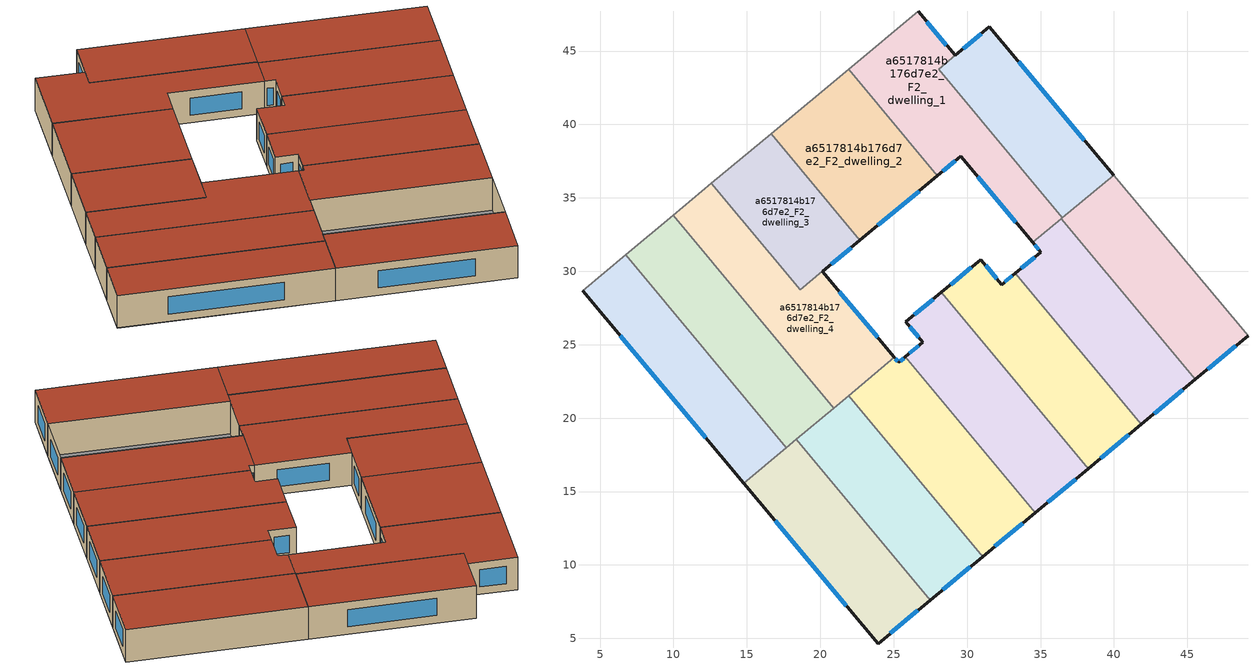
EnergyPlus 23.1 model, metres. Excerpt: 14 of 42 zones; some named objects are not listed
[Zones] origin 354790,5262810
a6517814b176d7e2_F2_dwelling_0
 floor to a6517814b176d7e2_F1_dwelling_0 (EU_floor_Construction): 31.52,46.65 39.97,36.56 36.5,33.66 28.08,43.78 29.19,44.71 z6
 wall outside (EU_wall_Construction): 39.97,36.56 31.52,46.65 29.19,44.71 z6:9
 wall to a6517814b176d7e2_F2_dwelling_7 (EU_wall_Construction): 36.5,33.66 39.97,36.56 z6:9
 wall to a6517814b176d7e2_F2_dwelling_1 (EU_wall_Construction): 29.19,44.71 28.08,43.78 36.5,33.66 z6:9
 window (EU_Window_Construction): 30.97,46.2 29.74,45.17 / 37.99,38.93 33.5,44.28 z6.7:8.3
 roof outside (EU_roof_Construction): 39.97,36.56 31.52,46.65 29.19,44.71 28.08,43.78 36.5,33.66 z9
a6517814b176d7e2_F2_dwelling_1
 floor to a6517814b176d7e2_F1_dwelling_1 (EU_floor_Construction): 29.19,44.71 28.07,43.78 36.5,33.66 34.46,31.97 29.57,37.83 27.97,36.5 21.93,43.76 26.67,47.71 z6
 wall outside (EU_wall_Construction): 29.19,44.71 26.67,47.71 / 27.97,36.5 29.57,37.83 34.47,31.97 z6:9
 wall adiabatic (EU_wall_Construction): 26.67,47.71 21.93,43.76 z6:9
 wall to a6517814b176d7e2_F2_dwelling_2 (EU_wall_Construction): 21.93,43.76 27.97,36.5 z6:9
 wall to a6517814b176d7e2_F2_dwelling_8 (EU_wall_Construction): 34.47,31.97 36.42,33.6 z6:9
 wall to a6517814b176d7e2_F2_dwelling_7 (EU_wall_Construction): 36.42,33.6 36.5,33.66 z6:9
 window (EU_Window_Construction): 28.59,45.41 27.26,47 / 30.72,36.45 33.31,33.34 / 28.35,36.81 29.19,37.51 z6.7:8.3
 roof outside (EU_roof_Construction): 36.5,33.66 28.07,43.78 29.19,44.71 26.67,47.71 21.93,43.76 27.97,36.5 29.57,37.83 34.46,31.97 z9
a6517814b176d7e2_F2_dwelling_10
 floor to a6517814b176d7e2_F1_dwelling_10 (EU_floor_Construction): 28.25,28.57 38.25,16.56 34.64,13.55 25.79,24.18 26.99,25.18 25.83,26.57 z6
 wall outside (EU_wall_Construction): 28.25,28.57 25.84,26.57 26.99,25.18 25.79,24.18 / 34.64,13.55 38.25,16.56 z6:9
 wall to a6517814b176d7e2_F2_dwelling_11 (EU_wall_Construction): 25.79,24.18 34.64,13.55 z6:9
 wall to a6517814b176d7e2_F2_dwelling_9 (EU_wall_Construction): 38.25,16.56 29.12,27.52 28.25,28.57 z6:9
 window (EU_Window_Construction): 27.68,28.1 26.4,27.04 / 35.49,14.26 37.4,15.85 / 26.71,24.95 26.07,24.42 / 26.11,26.24 26.72,25.51 z6.7:8.3
 roof outside (EU_roof_Construction): 38.25,16.56 28.25,28.57 25.83,26.57 26.99,25.18 25.79,24.18 34.64,13.55 z9
a6517814b176d7e2_F2_dwelling_11
 floor to a6517814b176d7e2_F1_dwelling_11 (EU_floor_Construction): 25.79,24.18 34.64,13.55 31.06,10.57 21.93,21.53 25.05,24.13 25.33,23.8 z6
 wall outside (EU_wall_Construction): 25.79,24.18 25.33,23.8 25.05,24.13 / 31.06,10.57 34.64,13.55 z6:9
 wall to a6517814b176d7e2_F2_dwelling_4 (EU_wall_Construction): 25.05,24.13 21.93,21.53 z6:9
 wall to a6517814b176d7e2_F2_dwelling_12 (EU_wall_Construction): 21.93,21.53 31.06,10.57 z6:9
 window (EU_Window_Construction): 25.26,23.88 25.12,24.05 / 25.68,24.09 25.44,23.89 / 31.9,11.27 33.8,12.85 z6.7:8.3
 roof outside (EU_roof_Construction): 34.64,13.55 25.79,24.18 25.33,23.8 25.05,24.13 21.93,21.53 31.06,10.57 z9
a6517814b176d7e2_F2_dwelling_12
 floor to a6517814b176d7e2_F1_dwelling_12 (EU_floor_Construction): 21.93,21.53 31.06,10.57 27.49,7.6 18.36,18.56 z6
 wall outside (EU_wall_Construction): 27.49,7.6 31.06,10.57 z6:9
 wall to a6517814b176d7e2_F2_dwelling_13 (EU_wall_Construction): 18.36,18.56 27.49,7.6 z6:9
 wall to a6517814b176d7e2_F2_dwelling_5 (EU_wall_Construction): 20.91,20.68 18.36,18.56 z6:9
 wall to a6517814b176d7e2_F2_dwelling_4 (EU_wall_Construction): 21.93,21.53 20.91,20.68 z6:9
 window (EU_Window_Construction): 28.33,8.3 30.22,9.87 z6.7:8.3
a6517814b176d7e2_F2_dwelling_13
 floor to a6517814b176d7e2_F1_dwelling_13 (EU_floor_Construction): 17.68,17.99 27.49,7.6 23.93,4.64 14.78,15.58 z6; 18.36,18.56 27.49,7.6 17.68,17.99 z6
 wall outside (EU_wall_Construction): 14.78,15.58 23.93,4.64 27.49,7.6 z6:9
 wall to a6517814b176d7e2_F2_dwelling_6 (EU_wall_Construction): 17.68,17.99 14.78,15.58 z6:9
 wall to a6517814b176d7e2_F2_dwelling_5 (EU_wall_Construction): 18.36,18.56 17.68,17.99 z6:9
 window (EU_Window_Construction): 24.77,5.33 26.65,6.9 / 16.93,13.01 21.78,7.21 z6.7:8.3
 roof outside (EU_roof_Construction): 27.49,7.6 18.36,18.56 14.78,15.58 23.93,4.64 z9
a6517814b176d7e2_F2_dwelling_2
 floor to a6517814b176d7e2_F1_dwelling_2 (EU_floor_Construction): 21.93,43.76 27.97,36.5 22.69,32.1 16.64,39.36 z6
 wall outside (EU_wall_Construction): 22.69,32.1 27.97,36.5 z6:9
 wall adiabatic (EU_wall_Construction): 21.93,43.76 16.64,39.36 z6:9
 wall to a6517814b176d7e2_F2_dwelling_3 (EU_wall_Construction): 16.64,39.36 22.69,32.1 z6:9
 window (EU_Window_Construction): 23.93,33.13 26.73,35.47 z6.7:8.3
 roof outside (EU_roof_Construction): 27.97,36.5 21.93,43.76 16.64,39.36 22.69,32.1 z9
a6517814b176d7e2_F2_dwelling_3
 floor to a6517814b176d7e2_F1_dwelling_3 (EU_floor_Construction): 16.64,39.36 22.69,32.1 18.63,28.73 12.59,35.99 z6
 wall outside (EU_wall_Construction): 20.15,29.99 22.69,32.1 z6:9
 wall adiabatic (EU_wall_Construction): 16.64,39.36 12.59,35.99 z6:9
 wall to a6517814b176d7e2_F2_dwelling_4 (EU_wall_Construction): 12.59,35.99 18.63,28.73 20.15,29.99 z6:9
 window (EU_Window_Construction): 20.75,30.49 22.09,31.61 z6.7:8.3
 roof outside (EU_roof_Construction): 22.69,32.1 16.64,39.36 12.59,35.99 18.63,28.73 z9
a6517814b176d7e2_F2_dwelling_4
 floor to a6517814b176d7e2_F1_dwelling_4 (EU_floor_Construction): 20.15,29.99 25.05,24.13 20.91,20.68 9.97,33.81 12.59,35.99 18.63,28.73 z6
 wall outside (EU_wall_Construction): 25.05,24.13 20.15,29.99 z6:9
 wall adiabatic (EU_wall_Construction): 12.59,35.99 9.97,33.81 z6:9
 wall to a6517814b176d7e2_F2_dwelling_5 (EU_wall_Construction): 9.97,33.81 20.91,20.68 z6:9
 window (EU_Window_Construction): 23.9,25.51 21.3,28.61 z6.7:8.3
 roof outside (EU_roof_Construction): 25.05,24.13 20.15,29.99 18.63,28.73 12.59,35.99 9.97,33.81 20.91,20.68 z9
a6517814b176d7e2_F2_dwelling_5
 floor to a6517814b176d7e2_F1_dwelling_5 (EU_floor_Construction): 9.97,33.81 20.91,20.68 17.68,17.99 6.74,31.13 z6
 wall adiabatic (EU_wall_Construction): 9.97,33.81 6.74,31.13 z6:9
 wall to a6517814b176d7e2_F2_dwelling_6 (EU_wall_Construction): 6.74,31.13 17.68,17.99 z6:9
 roof outside (EU_roof_Construction): 20.91,20.68 9.97,33.81 6.74,31.13 17.68,17.99 z9
a6517814b176d7e2_F2_dwelling_6
 floor to a6517814b176d7e2_F1_dwelling_6 (EU_floor_Construction): 6.74,31.13 17.68,17.99 14.78,15.58 3.8,28.68 z6
 wall outside (EU_wall_Construction): 3.8,28.68 14.78,15.58 z6:9
 wall adiabatic (EU_wall_Construction): 6.74,31.13 3.8,28.68 z6:9
 window (EU_Window_Construction): 6.38,25.6 12.2,18.65 z6.7:8.3
 roof outside (EU_roof_Construction): 17.68,17.99 6.74,31.13 3.8,28.68 14.78,15.58 z9
a6517814b176d7e2_F2_dwelling_7
 floor to a6517814b176d7e2_F1_dwelling_7 (EU_floor_Construction): 49.13,25.62 45.55,22.63 36.42,33.6 36.5,33.66 z6; 39.97,36.56 49.13,25.62 36.5,33.66 z6
 wall outside (EU_wall_Construction): 45.55,22.63 49.13,25.62 z6:9
 wall adiabatic (EU_wall_Construction): 49.13,25.62 39.97,36.56 z6:9
 wall to a6517814b176d7e2_F2_dwelling_8 (EU_wall_Construction): 36.42,33.6 45.55,22.63 z6:9
 window (EU_Window_Construction): 46.39,23.34 48.29,24.92 z6.7:8.3
 roof outside (EU_roof_Construction): 49.13,25.62 39.97,36.56 36.42,33.6 45.55,22.63 z9
a6517814b176d7e2_F2_dwelling_8
 floor to a6517814b176d7e2_F1_dwelling_8 (EU_floor_Construction): 36.42,33.6 45.55,22.63 41.87,19.58 33.29,29.88 35.02,31.31 34.46,31.97 z6
 wall outside (EU_wall_Construction): 34.47,31.97 35.02,31.31 33.29,29.88 / 41.87,19.58 45.55,22.63 z6:9
 wall to a6517814b176d7e2_F2_dwelling_9 (EU_wall_Construction): 33.29,29.88 41.87,19.58 z6:9
 window (EU_Window_Construction): 34.59,31.81 34.89,31.46 / 42.74,20.29 44.69,21.92 / 34.61,30.97 33.7,30.22 z6.7:8.3
 roof outside (EU_roof_Construction): 45.55,22.63 36.42,33.6 34.46,31.97 35.02,31.31 33.29,29.88 41.87,19.58 z9
a6517814b176d7e2_F2_dwelling_9
 floor to a6517814b176d7e2_F1_dwelling_9 (EU_floor_Construction): 33.29,29.88 41.87,19.58 38.25,16.56 28.25,28.57 30.92,30.8 32.35,29.09 z6
 wall outside (EU_wall_Construction): 38.25,16.56 41.87,19.58 / 33.29,29.88 32.35,29.09 30.92,30.8 28.25,28.58 z6:9
 window (EU_Window_Construction): 39.1,17.27 41.02,18.87 / 30.29,30.28 28.88,29.1 / 32.01,29.49 31.26,30.4 / 33.07,29.7 32.57,29.28 z6.7:8.3
 roof outside (EU_roof_Construction): 41.87,19.58 33.29,29.88 32.35,29.09 30.92,30.8 28.25,28.58 38.25,16.56 z9
[Building]
EU S2 Campaign: North Axis=0; Terrain=City; Solar Distribution=FullExterior
[Site:Location]
Budapest.Ferenc.Liszt.Intl.AP: Latitude=47.437; Longitude=19.256; Time Zone=1; Elevation=185
[SizingPeriod:WeatherFileDays]
AnnualSizingPeriod: Begin Month=1; Begin Day of Month=1; End Month=12; End Day of Month=31; Day of Week for Start Day=Monday; Use Weather File Daylight Saving Period=No; Use Weather File Rain and Snow Indicators=No
[MATERIAL]
EU_InternalMass_Material: Roughness=MediumRough; Thickness=0.1; Conductivity=1; Density=1800; Specific Heat=900; Thermal Absorptance=0.9; Solar Absorptance=0.7; Visible Absorptance=0.7
[MATERIAL:NOMASS] Roughness=MediumRough; Thermal Absorptance=0.9; Solar Absorptance=0.7; Visible Absorptance=0.7
Name | Thermal Resistance
EU_wall_NoMass | 0.832559
EU_roof_NoMass | 1.39638
EU_floor_NoMass | 0.872794
[WINDOWMATERIAL:SIMPLEGLAZINGSYSTEM]
EU_Window_SimpleGlazing: UFactor=2.79869; Solar Heat Gain Coefficient=0.75; Visible Transmittance=0.75
[CONSTRUCTION]
EU_wall_Construction: EU_wall_NoMass
EU_roof_Construction: EU_roof_NoMass
EU_floor_Construction: EU_floor_NoMass
EU_Window_Construction: EU_Window_SimpleGlazing
EU_InternalMass_Construction: EU_InternalMass_Material
[ZONE] Type=1; Multiplier=1; Ceiling Height=autocalculate; Floor Area=autocalculate; Part of Total Floor Area=Yes
Name | Volume
a6517814b176d7e2_F2_dwelling_0 | 177.937
a6517814b176d7e2_F2_dwelling_1 | 211.85
a6517814b176d7e2_F2_dwelling_10 | 211.679
a6517814b176d7e2_F2_dwelling_11; a6517814b176d7e2_F2_dwelling_12 | 198.773
a6517814b176d7e2_F2_dwelling_13 | 198.784
a6517814b176d7e2_F2_dwelling_2 | 194.912
a6517814b176d7e2_F2_dwelling_3 | 149.565
a6517814b176d7e2_F2_dwelling_4 | 219.765
a6517814b176d7e2_F2_dwelling_5 | 215.388
a6517814b176d7e2_F2_dwelling_6 | 194.933
a6517814b176d7e2_F2_dwelling_7 | 198.759
a6517814b176d7e2_F2_dwelling_8 | 198.803
a6517814b176d7e2_F2_dwelling_9 | 213.035
[INTERNALMASS] Construction=EU_InternalMass_Construction
Name | Zone or ZoneList | Surface Area
a6517814b176d7e2_F2_dwelling_0_EU_InternalMass | a6517814b176d7e2_F2_dwelling_0 | 59.3176
a6517814b176d7e2_F2_dwelling_1_EU_InternalMass | a6517814b176d7e2_F2_dwelling_1 | 70.6146
a6517814b176d7e2_F2_dwelling_2_EU_InternalMass | a6517814b176d7e2_F2_dwelling_2 | 64.9705
a6517814b176d7e2_F2_dwelling_3_EU_InternalMass | a6517814b176d7e2_F2_dwelling_3 | 49.8532
a6517814b176d7e2_F2_dwelling_4_EU_InternalMass | a6517814b176d7e2_F2_dwelling_4 | 73.2514
a6517814b176d7e2_F2_dwelling_5_EU_InternalMass | a6517814b176d7e2_F2_dwelling_5 | 71.8019
a6517814b176d7e2_F2_dwelling_6_EU_InternalMass | a6517814b176d7e2_F2_dwelling_6 | 64.9792
a6517814b176d7e2_F2_dwelling_7_EU_InternalMass | a6517814b176d7e2_F2_dwelling_7 | 66.2529
a6517814b176d7e2_F2_dwelling_8_EU_InternalMass | a6517814b176d7e2_F2_dwelling_8 | 66.2679
a6517814b176d7e2_F2_dwelling_9_EU_InternalMass | a6517814b176d7e2_F2_dwelling_9 | 71.0136
a6517814b176d7e2_F2_dwelling_10_EU_InternalMass | a6517814b176d7e2_F2_dwelling_10 | 70.555
a6517814b176d7e2_F2_dwelling_11_EU_InternalMass | a6517814b176d7e2_F2_dwelling_11 | 66.2578
a6517814b176d7e2_F2_dwelling_12_EU_InternalMass | a6517814b176d7e2_F2_dwelling_12 | 66.2594
a6517814b176d7e2_F2_dwelling_13_EU_InternalMass | a6517814b176d7e2_F2_dwelling_13 | 66.2633
[OTHEREQUIPMENT] Fuel Type=Electricity; Design Level Calculation Method=Watts/Area; Power per Zone Floor Area=1; Fraction Latent=0; Fraction Radiant=0; Fraction Lost=0; Carbon Dioxide Generation Rate=0; EndUse Subcategory=EU_Step8_InternalGains
Name | Zone or ZoneList or Space or SpaceList | Schedule
EU_Step8_InternalGain_a6517814b176d7e2_F2_dwelling_0_f000 | a6517814b176d7e2_F2_dwelling_0 | EU_Step8_GainSchedule_a6517814b176d7e2_F2_dwelling_0_f000
EU_Step8_InternalGain_a6517814b176d7e2_F2_dwelling_1_f000 | a6517814b176d7e2_F2_dwelling_1 | EU_Step8_GainSchedule_a6517814b176d7e2_F2_dwelling_1_f000
EU_Step8_InternalGain_a6517814b176d7e2_F2_dwelling_2_f000 | a6517814b176d7e2_F2_dwelling_2 | EU_Step8_GainSchedule_a6517814b176d7e2_F2_dwelling_2_f000
EU_Step8_InternalGain_a6517814b176d7e2_F2_dwelling_3_f000 | a6517814b176d7e2_F2_dwelling_3 | EU_Step8_GainSchedule_a6517814b176d7e2_F2_dwelling_3_f000
EU_Step8_InternalGain_a6517814b176d7e2_F2_dwelling_4_f000 | a6517814b176d7e2_F2_dwelling_4 | EU_Step8_GainSchedule_a6517814b176d7e2_F2_dwelling_4_f000
EU_Step8_InternalGain_a6517814b176d7e2_F2_dwelling_5_f000 | a6517814b176d7e2_F2_dwelling_5 | EU_Step8_GainSchedule_a6517814b176d7e2_F2_dwelling_5_f000
EU_Step8_InternalGain_a6517814b176d7e2_F2_dwelling_6_f000 | a6517814b176d7e2_F2_dwelling_6 | EU_Step8_GainSchedule_a6517814b176d7e2_F2_dwelling_6_f000
EU_Step8_InternalGain_a6517814b176d7e2_F2_dwelling_7_f000 | a6517814b176d7e2_F2_dwelling_7 | EU_Step8_GainSchedule_a6517814b176d7e2_F2_dwelling_7_f000
EU_Step8_InternalGain_a6517814b176d7e2_F2_dwelling_8_f000 | a6517814b176d7e2_F2_dwelling_8 | EU_Step8_GainSchedule_a6517814b176d7e2_F2_dwelling_8_f000
EU_Step8_InternalGain_a6517814b176d7e2_F2_dwelling_9_f000 | a6517814b176d7e2_F2_dwelling_9 | EU_Step8_GainSchedule_a6517814b176d7e2_F2_dwelling_9_f000
EU_Step8_InternalGain_a6517814b176d7e2_F2_dwelling_10_f000 | a6517814b176d7e2_F2_dwelling_10 | EU_Step8_GainSchedule_a6517814b176d7e2_F2_dwelling_10_f000
EU_Step8_InternalGain_a6517814b176d7e2_F2_dwelling_11_f000 | a6517814b176d7e2_F2_dwelling_11 | EU_Step8_GainSchedule_a6517814b176d7e2_F2_dwelling_11_f000
EU_Step8_InternalGain_a6517814b176d7e2_F2_dwelling_12_f000 | a6517814b176d7e2_F2_dwelling_12 | EU_Step8_GainSchedule_a6517814b176d7e2_F2_dwelling_12_f000
EU_Step8_InternalGain_a6517814b176d7e2_F2_dwelling_13_f000 | a6517814b176d7e2_F2_dwelling_13 | EU_Step8_GainSchedule_a6517814b176d7e2_F2_dwelling_13_f000
[ZONEVENTILATION:DESIGNFLOWRATE] Schedule=EU_AlwaysOn; Design Flow Rate Calculation Method=AirChanges/Hour; Air Changes per Hour=0.475469; Ventilation Type=Natural; Fan Pressure Rise=0; Fan Total Efficiency=1; Constant Term Coefficient=1; Temperature Term Coefficient=0; Velocity Term Coefficient=0; Velocity Squared Term Coefficient=0; Minimum Indoor Temperature=-100; Maximum Indoor Temperature=100; Delta Temperature=-100; Minimum Outdoor Temperature=-100; Maximum Outdoor Temperature=100; Maximum Wind Speed=40
Name | Zone or ZoneList or Space or SpaceList
EU_ConstantAir_a6517814b176d7e2_F2_dwelling_0 | a6517814b176d7e2_F2_dwelling_0
EU_ConstantAir_a6517814b176d7e2_F2_dwelling_1 | a6517814b176d7e2_F2_dwelling_1
EU_ConstantAir_a6517814b176d7e2_F2_dwelling_2 | a6517814b176d7e2_F2_dwelling_2
EU_ConstantAir_a6517814b176d7e2_F2_dwelling_3 | a6517814b176d7e2_F2_dwelling_3
EU_ConstantAir_a6517814b176d7e2_F2_dwelling_4 | a6517814b176d7e2_F2_dwelling_4
EU_ConstantAir_a6517814b176d7e2_F2_dwelling_5 | a6517814b176d7e2_F2_dwelling_5
EU_ConstantAir_a6517814b176d7e2_F2_dwelling_6 | a6517814b176d7e2_F2_dwelling_6
EU_ConstantAir_a6517814b176d7e2_F2_dwelling_7 | a6517814b176d7e2_F2_dwelling_7
EU_ConstantAir_a6517814b176d7e2_F2_dwelling_8 | a6517814b176d7e2_F2_dwelling_8
EU_ConstantAir_a6517814b176d7e2_F2_dwelling_9 | a6517814b176d7e2_F2_dwelling_9
EU_ConstantAir_a6517814b176d7e2_F2_dwelling_10 | a6517814b176d7e2_F2_dwelling_10
EU_ConstantAir_a6517814b176d7e2_F2_dwelling_11 | a6517814b176d7e2_F2_dwelling_11
EU_ConstantAir_a6517814b176d7e2_F2_dwelling_12 | a6517814b176d7e2_F2_dwelling_12
EU_ConstantAir_a6517814b176d7e2_F2_dwelling_13 | a6517814b176d7e2_F2_dwelling_13
[HVACTEMPLATE:ZONE:IDEALLOADSAIRSYSTEM] System Availability Schedule=EU_AlwaysOn; Maximum Heating Supply Air Temperature=50; Minimum Cooling Supply Air Temperature=13; Maximum Heating Supply Air Humidity Ratio=0.0156; Minimum Cooling Supply Air Humidity Ratio=0.0077; Heating Limit=NoLimit; Cooling Limit=NoLimit; Heating Availability Schedule=EU_AlwaysOn; Cooling Availability Schedule=EU_CoolingOff; Dehumidification Control Type=ConstantSensibleHeatRatio; Cooling Sensible Heat Ratio=0.7; Dehumidification Setpoint=60; Humidification Control Type=None; Humidification Setpoint=30; Outdoor Air Method=None; Outdoor Air Flow Rate per Person=0.00944; Outdoor Air Flow Rate per Zone Floor Area=0; Outdoor Air Flow Rate per Zone=0; Demand Controlled Ventilation Type=None; Outdoor Air Economizer Type=NoEconomizer; Heat Recovery Type=None; Sensible Heat Recovery Effectiveness=0.7; Latent Heat Recovery Effectiveness=0.65
Name | Template Thermostat
a6517814b176d7e2_F2_dwelling_0 | EU_HeatOnly_a6517814b176d7e2_F2_dwelling_0
a6517814b176d7e2_F2_dwelling_1 | EU_HeatOnly_a6517814b176d7e2_F2_dwelling_1
a6517814b176d7e2_F2_dwelling_2 | EU_HeatOnly_a6517814b176d7e2_F2_dwelling_2
a6517814b176d7e2_F2_dwelling_3 | EU_HeatOnly_a6517814b176d7e2_F2_dwelling_3
a6517814b176d7e2_F2_dwelling_4 | EU_HeatOnly_a6517814b176d7e2_F2_dwelling_4
a6517814b176d7e2_F2_dwelling_5 | EU_HeatOnly_a6517814b176d7e2_F2_dwelling_5
a6517814b176d7e2_F2_dwelling_6 | EU_HeatOnly_a6517814b176d7e2_F2_dwelling_6
a6517814b176d7e2_F2_dwelling_7 | EU_HeatOnly_a6517814b176d7e2_F2_dwelling_7
a6517814b176d7e2_F2_dwelling_8 | EU_HeatOnly_a6517814b176d7e2_F2_dwelling_8
a6517814b176d7e2_F2_dwelling_9 | EU_HeatOnly_a6517814b176d7e2_F2_dwelling_9
a6517814b176d7e2_F2_dwelling_10 | EU_HeatOnly_a6517814b176d7e2_F2_dwelling_10
a6517814b176d7e2_F2_dwelling_11 | EU_HeatOnly_a6517814b176d7e2_F2_dwelling_11
a6517814b176d7e2_F2_dwelling_12 | EU_HeatOnly_a6517814b176d7e2_F2_dwelling_12
a6517814b176d7e2_F2_dwelling_13 | EU_HeatOnly_a6517814b176d7e2_F2_dwelling_13
[SIZING:ZONE] Zone Cooling Design Supply Air Temperature Input Method=SupplyAirTemperature; Zone Cooling Design Supply Air Temperature=13; Zone Heating Design Supply Air Temperature Input Method=SupplyAirTemperature; Zone Heating Design Supply Air Temperature=50; Zone Cooling Design Supply Air Humidity Ratio=0.008; Zone Heating Design Supply Air Humidity Ratio=0.008; Cooling Design Air Flow Method=DesignDay; Cooling Design Air Flow Rate=0; Cooling Minimum Air Flow per Zone Floor Area=0.000762; Cooling Minimum Air Flow=0; Cooling Minimum Air Flow Fraction=0.2; Heating Design Air Flow Method=DesignDay; Heating Design Air Flow Rate=0; Heating Maximum Air Flow per Zone Floor Area=0.002032; Heating Maximum Air Flow=0.141576; Heating Maximum Air Flow Fraction=0.3; Account for Dedicated Outdoor Air System=No; Dedicated Outdoor Air System Control Strategy=NeutralSupplyAir; Dedicated Outdoor Air Low Setpoint Temperature for Design=autosize; Dedicated Outdoor Air High Setpoint Temperature for Design=autosize; Zone Load Sizing Method=Sensible Load Only No Latent Load; Zone Latent Cooling Design Supply Air Humidity Ratio Input Method=HumidityRatioDifference; Zone Cooling Design Supply Air Humidity Ratio Difference=0.005; Zone Latent Heating Design Supply Air Humidity Ratio Input Method=HumidityRatioDifference; Zone Humidification Design Supply Air Humidity Ratio Difference=0.005
a6517814b176d7e2_F2_dwelling_0; a6517814b176d7e2_F2_dwelling_1; a6517814b176d7e2_F2_dwelling_2; a6517814b176d7e2_F2_dwelling_3; a6517814b176d7e2_F2_dwelling_4; a6517814b176d7e2_F2_dwelling_5; a6517814b176d7e2_F2_dwelling_6; a6517814b176d7e2_F2_dwelling_7; a6517814b176d7e2_F2_dwelling_8; a6517814b176d7e2_F2_dwelling_9; a6517814b176d7e2_F2_dwelling_10; a6517814b176d7e2_F2_dwelling_11; a6517814b176d7e2_F2_dwelling_12; a6517814b176d7e2_F2_dwelling_13
[SCHEDULE:CONSTANT]
Name | Hourly Value
EU_AlwaysOn | 1
EU_CoolingOff | 0
[SCHEDULE:FILE] Column Number=1; Rows to Skip at Top=0; Number of Hours of Data=8760; Column Separator=Comma; Interpolate to Timestep=No; Minutes per Item=60; Adjust Schedule for Daylight Savings=Yes
Name | File
EU_Step8_GainSchedule_a6517814b176d7e2_F2_dwelling_0_f000 | ../../schedules/a6517814b176d7e2/a6517814b176d7e2_F2_dwelling_0_f000_gain.csv
EU_Step8_GainSchedule_a6517814b176d7e2_F2_dwelling_1_f000 | ../../schedules/a6517814b176d7e2/a6517814b176d7e2_F2_dwelling_1_f000_gain.csv
EU_Step8_GainSchedule_a6517814b176d7e2_F2_dwelling_2_f000 | ../../schedules/a6517814b176d7e2/a6517814b176d7e2_F2_dwelling_2_f000_gain.csv
EU_Step8_GainSchedule_a6517814b176d7e2_F2_dwelling_3_f000 | ../../schedules/a6517814b176d7e2/a6517814b176d7e2_F2_dwelling_3_f000_gain.csv
EU_Step8_GainSchedule_a6517814b176d7e2_F2_dwelling_4_f000 | ../../schedules/a6517814b176d7e2/a6517814b176d7e2_F2_dwelling_4_f000_gain.csv
EU_Step8_GainSchedule_a6517814b176d7e2_F2_dwelling_5_f000 | ../../schedules/a6517814b176d7e2/a6517814b176d7e2_F2_dwelling_5_f000_gain.csv
EU_Step8_GainSchedule_a6517814b176d7e2_F2_dwelling_6_f000 | ../../schedules/a6517814b176d7e2/a6517814b176d7e2_F2_dwelling_6_f000_gain.csv
EU_Step8_GainSchedule_a6517814b176d7e2_F2_dwelling_7_f000 | ../../schedules/a6517814b176d7e2/a6517814b176d7e2_F2_dwelling_7_f000_gain.csv
EU_Step8_GainSchedule_a6517814b176d7e2_F2_dwelling_8_f000 | ../../schedules/a6517814b176d7e2/a6517814b176d7e2_F2_dwelling_8_f000_gain.csv
EU_Step8_GainSchedule_a6517814b176d7e2_F2_dwelling_9_f000 | ../../schedules/a6517814b176d7e2/a6517814b176d7e2_F2_dwelling_9_f000_gain.csv
EU_Step8_GainSchedule_a6517814b176d7e2_F2_dwelling_10_f000 | ../../schedules/a6517814b176d7e2/a6517814b176d7e2_F2_dwelling_10_f000_gain.csv
EU_Step8_GainSchedule_a6517814b176d7e2_F2_dwelling_11_f000 | ../../schedules/a6517814b176d7e2/a6517814b176d7e2_F2_dwelling_11_f000_gain.csv
EU_Step8_GainSchedule_a6517814b176d7e2_F2_dwelling_12_f000 | ../../schedules/a6517814b176d7e2/a6517814b176d7e2_F2_dwelling_12_f000_gain.csv
EU_Step8_GainSchedule_a6517814b176d7e2_F2_dwelling_13_f000 | ../../schedules/a6517814b176d7e2/a6517814b176d7e2_F2_dwelling_13_f000_gain.csv
